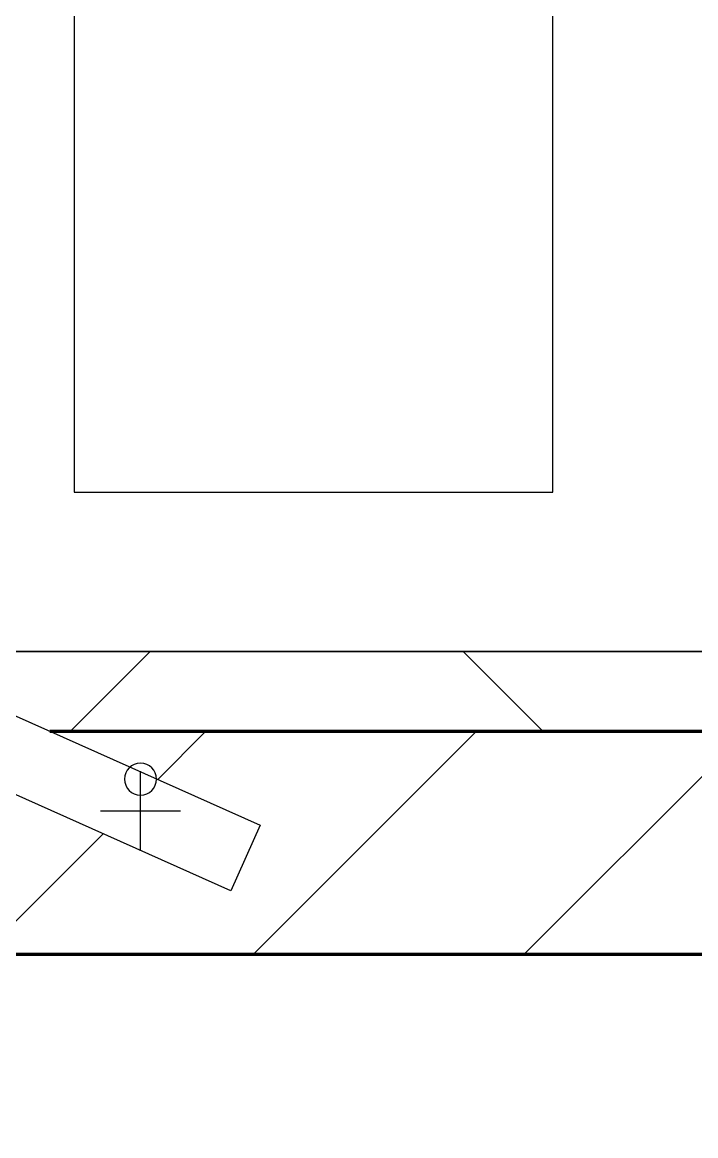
# Model space of a CAD drawing. Header units: millimetres. Extents: x -678720 to -601931, y -306 to 39239.
# Drawn here: x -646757 to -646334, y 4265 to 4964 of the extents above; entities that cross this region are included whole.
import ezdxf
from ezdxf.xclip import XClip

# ---------------------------------------------------------------- set-up
doc = ezdxf.new("R2010")
doc.units = ezdxf.units.MM
doc.header["$XCLIPFRAME"] = 0
doc.layers.add('000 - WIPEOUT', color=250, linetype='Continuous')
doc.layers.add('A11_ALU.SOLID SHEET', color=2, linetype='Continuous')
for name, color, linetype, lineweight in [('A-DOOR', 3, 'Continuous', 25), ('A-DOOR-E', 2, 'Continuous', 25), ('A-GLAZ-CURT', 2, 'Continuous', 9), ('A-WALL', 5, 'Continuous', 35), ('A-WALL-FNSH', 2, 'Continuous', 35), ('A-WALL-PATT', 1, 'Continuous', 35)]:
    doc.layers.add(name, color=color, linetype=linetype, lineweight=lineweight)

# ---------------------------------------------------------------- blocks, each defined once
blk = doc.blocks.new('DPA_AC-SG-PI - A1_1200x1300 mm-9660120-4234-01 ENLARGED MULTI-PURPOSE LEVEL - REFLECTED CEILING PLAN - SHEET 5')
at = {"layer": 'A-DOOR'}
for p, q in [((-500, 5), (-500, -45)), ((-525, -20), (-475, -20))]:
    blk.add_line(p, q, dxfattribs=at)
for start, end in [(0, 180), (180, 0)]:
    blk.add_arc((-500, -40), 10, start, end, dxfattribs=at)
at = {"layer": 'A-DOOR-E'}
for p, q in [((-575, -11.13), (-556.64, 29.95)), ((-556.64, 29.95), (511.63, -447.34)), ((493.28, -488.42), (-575, -11.13))]:
    blk.add_line(p, q, dxfattribs=at)
blk = doc.blocks.new('PPLS-PP19_Custom Tile Pattern - Custom Tile Pattern-V71-4234-01 ENLARGED MULTI-PURPOSE LEVEL - REFLECTED CEILING PLAN - SHEET 5')
at = {"layer": 'A-GLAZ-CURT'}
for p, q in [((31.34, 0), (300, 0)), ((300, 0), (31.34, 0)), ((195.99, 0), (211.72, 0)), ((211.72, 0), (195.99, 0)), ((230.06, 0), (300, 0)), ((143.25, -50), (300, -50)), ((300, -50), (143.25, -50))]:
    blk.add_line(p, q, dxfattribs=at)
for points, knots in [([(136.44, 0), (121.66, 0), (86.93, 0), (51.16, 0), (31.18, 0)], [-106.750556, -106.750556, -106.750556, -106.750556, -59.610984, 0, 0, 0, 0]), ([(31.31, 0), (31.94, 0), (35.93, 0), (48.37, 0), (71.92, 0), (100.57, 0), (116.36, 0), (128.63, 0), (128.95, 0)], [-139.375777, -139.375777, -139.375777, -139.375777, -135.792042, -118.513713, -97.899267, -63.759246, -39.050993, -35.895543, -35.895543, -35.895543, -35.895543]), ([(31.33, 0), (34.8, 0), (52.2, 0), (88.72, 0), (120.63, 0), (138.28, 0), (138.53, 0)], [-401.364905, -401.364905, -401.364905, -401.364905, -390.253598, -346.313304, -291.370682, -290.5735, -290.5735, -290.5735, -290.5735]), ([(168.37, 0), (167.68, 0), (162.47, 0), (147.02, 0), (109.77, 0), (76.86, 0), (57.82, 0), (46.51, 0), (41.18, 0), (36.02, 0), (35.54, 0), (35.54, 0)], [-543.375029, -543.375029, -543.375029, -543.375029, -530.793311, -458.593899, -401.860199, -357.622665, -341.267687, -334.000314, -326.15566, -319.318397, -317.489778, -317.489778, -317.489778, -317.489778]), ([(36.29, 0), (37.77, 0), (48.82, 0), (64.79, 0), (95.91, 0), (124.45, 0), (132.42, 0), (134.6, 0)], [-314.598523, -314.598523, -314.598523, -314.598523, -305.899624, -287.17622, -249.500363, -194.761443, -152.241002, -152.241002, -152.241002, -152.241002]), ([(94.4, 0), (94.4, 0), (94.64, 0), (99.11, 0), (108.97, 0), (120.79, 0), (139.94, 0), (163.31, 0), (185.23, 0), (193.62, 0), (194.69, 0), (194.79, 0)], [-2348.345796, -2348.345796, -2348.345796, -2348.345796, -2310.419338, -2233.599744, -2052.234781, -1843.028543, -1530.39897, -1095.004608, -529.74427, -295.064701, -265.121568, -265.121568, -265.121568, -265.121568]), ([(129.02, 0), (129.02, 0), (124.41, 0), (122.35, 0), (114.96, 0), (108.04, 0), (103.09, 0)], [-35.386604, -35.386604, -35.386604, -35.386604, -31.430235, -22.807238, -15.488593, 0, 0, 0, 0]), ([(157.9, 0), (156.77, 0), (151.67, 0), (143.29, 0), (134.04, 0), (126.24, 0), (118.6, 0), (114.23, 0), (111.98, 0), (105.66, 0), (105.23, 0), (105.23, 0)], [-10292.955006, -10292.955006, -10292.955006, -10292.955006, -10098.273015, -9847.788484, -9677.714971, -9567.007022, -9453.21225, -9220.200448, -9012.77275, -8966.157302, -8929.495943, -8929.495943, -8929.495943, -8929.495943]), ([(128.58, 0), (128.8, 0), (130.16, 0), (139.26, 0), (152.67, 0), (161.24, 0), (162.19, 0), (162.75, 0)], [-633.326174, -633.326174, -633.326174, -633.326174, -627.736123, -618.981161, -602.094757, -592.980799, -581.414464, -581.414464, -581.414464, -581.414464]), ([(137.1, 0), (136, 0), (133.64, 0), (129.87, 0), (129.11, 0)], [-670.405967, -670.405967, -670.405967, -670.405967, -651.020627, -640.742133, -640.742133, -640.742133, -640.742133]), ([(193.8, 0), (193.33, 0), (190.11, 0), (183.13, 0), (171, 0), (161.95, 0), (161.28, 0), (158.35, 0), (157.85, 0), (157.77, 0)], [-11665.349007, -11665.349007, -11665.349007, -11665.349007, -11565.880756, -11105.624034, -10839.086983, -10768.332124, -10666.779182, -10580.760289, -10550.278881, -10550.278881, -10550.278881, -10550.278881]), ([(300, 0), (286.53, 0), (254.22, 0), (207.11, 0), (177.41, 0), (159.34, 0), (158.33, 0), (158.3, 0)], [-285.253232, -285.253232, -285.253232, -285.253232, -244.693688, -187.987675, -143.776725, -129.632772, -123.352749, -123.352749, -123.352749, -123.352749]), ([(159.07, 0), (159.13, 0), (160.84, 0), (165.21, 0), (174.15, 0), (185.98, 0), (203.03, 0), (210.36, 0), (212.72, 0)], [-115.643202, -115.643202, -115.643202, -115.643202, -114.681583, -87.660824, -65.295536, -41.623857, -24.459831, -16.566804, -16.566804, -16.566804, -16.566804]), ([(162.75, 0), (165.4, 0), (170.91, 0), (172.61, 0), (172.61, 0)], [-111.264224, -111.264224, -111.264224, -111.264224, -56.742688, -19.085662, -19.085662, -19.085662, -19.085662]), ([(247.1, 0), (246.76, 0), (245.04, 0), (238.34, 0), (226.56, 0), (221.1, 0), (200.27, 0), (182.99, 0), (174.27, 0), (169.67, 0), (168.99, 0)], [-9649.085549, -9649.085549, -9649.085549, -9649.085549, -9581.591397, -9406.094246, -9221.510254, -9016.44624, -8717.832359, -8253.978395, -8152.463617, -8069.855175, -8069.855175, -8069.855175, -8069.855175]), ([(212.71, 0), (212.63, 0), (209.77, 0), (203.98, 0), (187.54, 0), (175.3, 0), (169.49, 0)], [-198.936263, -198.936263, -198.936263, -198.936263, -198.527383, -184.406837, -162.427601, -142.916156, -142.916156, -142.916156, -142.916156]), ([(171.51, 0), (176.48, 0), (193.23, 0), (201.73, 0), (208.81, 0), (213.9, 0), (241.96, 0), (266.73, 0), (281.71, 0), (291.71, 0), (296.52, 0), (297.86, 0), (298.09, 0)], [-7971.819559, -7971.819559, -7971.819559, -7971.819559, -7784.112253, -7606.717214, -7289.299508, -7042.621073, -6582.165592, -6068.460911, -5766.029927, -5566.724884, -5280.360606, -5199.253518, -5199.253518, -5199.253518, -5199.253518]), ([(172.07, 0), (177.66, 0), (187.87, 0), (201.08, 0), (207.47, 0), (213.96, 0), (215.11, 0)], [-255.364076, -255.364076, -255.364076, -255.364076, -237.955587, -223.92608, -215.862851, -208.75215, -208.75215, -208.75215, -208.75215]), ([(300, 0), (288.22, 0), (262, 0), (230.43, 0), (219.94, 0), (219.02, 0)], [-12528.858583, -12528.858583, -12528.858583, -12528.858583, -11905.454923, -11162.864862, -10856.732305, -10856.732305, -10856.732305, -10856.732305]), ([(219.9, 0), (220.86, 0), (227.84, 0), (242.06, 0), (246.54, 0), (246.96, 0)], [-10670.940496, -10670.940496, -10670.940496, -10670.940496, -10511.382485, -9925.173265, -9834.877357, -9834.877357, -9834.877357, -9834.877357]), ([(284.76, 0), (284.76, 0), (285.09, 0), (287.47, 0), (293.59, 0), (297.76, 0), (300, 0)], [-4110.630118, -4110.630118, -4110.630118, -4110.630118, -4053.389046, -3959.664717, -3862.421465, -3746.95702, -3746.95702, -3746.95702, -3746.95702]), ([(297.38, 0), (295.84, 0), (291.62, 0), (285.38, 0), (284.87, 0)], [-4803.172655, -4803.172655, -4803.172655, -4803.172655, -4358.271401, -4143.037883, -4143.037883, -4143.037883, -4143.037883])]:
    blk.add_open_spline(points, degree=3, knots=knots, dxfattribs=at)
for points in [[(168.74, 0), (168.74, 0), (169.81, 0), (171.51, 0)], [(195.11, 0), (194.91, 0), (194.44, 0), (193.8, 0)], [(215.22, 0), (214.69, 0), (213.76, 0), (212.83, 0)], [(213.75, 0), (218.4, 0), (223.35, 0), (230.06, 0)]]:
    blk.add_open_spline(points, degree=3, dxfattribs=at)
blk = doc.blocks.new('PPLS-PP19_Custom Tile Pattern - Custom Tile Pattern-V122-4234-01 ENLARGED MULTI-PURPOSE LEVEL - REFLECTED CEILING PLAN - SHEET 5')
at = {"layer": 'A-GLAZ-CURT'}
for p, q in [((-300, 0), (300, 0)), ((300, 0), (-300, 0)), ((-293.07, 0), (-275.75, 0)), ((-275.75, 0), (-293.07, 0)), ((-222.32, 0), (-205, 0)), ((-205, 0), (-222.32, 0)), ((-300, -50), (300, -50)), ((300, -50), (-300, -50))]:
    blk.add_line(p, q, dxfattribs=at)
at = {"layer": 'A-GLAZ-CURT', "flags": 128}
for points in [[(-300, 0), (-291.56, 0), (-283.3, 0), (-275.2, 0), (-267.26, 0), (-259.45, 0), (-251.77, 0), (-244.2, 0), (-236.74, 0), (-229.36, 0), (-222.06, 0), (-214.83, 0), (-207.71, 0), (-200.76, 0), (-194.02, 0), (-187.54, 0), (-181.38, 0), (-175.58, 0), (-170.25, 0), (-165.64, 0), (-162.01, 0), (-159.53, 0), (-157.46, 0), (-154.52, 0), (-149.42, 0), (-141.84, 0), (-132.81, 0), (-126.08, 0)], [(-190.44, 0), (-196.37, 0), (-202.58, 0), (-209.04, 0), (-215.73, 0), (-222.63, 0), (-229.72, 0), (-236.97, 0), (-244.39, 0), (-251.96, 0), (-259.67, 0), (-267.51, 0), (-275.48, 0), (-283.55, 0), (-291.73, 0), (-300, 0)], [(-125.17, 0), (-128.55, 0), (-134.16, 0), (-140.03, 0), (-145.5, 0), (-150.63, 0), (-155.53, 0), (-160.27, 0), (-164.95, 0), (-169.65, 0), (-174.47, 0), (-179.49, 0), (-184.81, 0), (-189.51, 0)]]:
    blk.add_lwpolyline(points, dxfattribs=at)
at = {"layer": 'A-GLAZ-CURT'}
for points, knots in [([(-300, 0), (-284.65, 0), (-236.57, 0), (-174.61, 0), (-129.95, 0), (-110.8, 0), (-99.5, 0), (-91.46, 0)], [-5323.127839, -5323.127839, -5323.127839, -5323.127839, -4502.809032, -2700.551212, -1002.059161, -460.363443, 0, 0, 0, 0]), ([(-123.61, 0), (-127.25, 0), (-153.36, 0), (-202.69, 0), (-262.56, 0), (-294.48, 0), (-300, 0)], [-17472.350786, -17472.350786, -17472.350786, -17472.350786, -17136.203329, -15131.813646, -13729.592194, -13439.944408, -13439.944408, -13439.944408, -13439.944408]), ([(-137.88, 0), (-140.56, 0), (-147.66, 0), (-147.69, 0), (-158.72, 0), (-174.02, 0), (-185.59, 0), (-209.77, 0), (-232.01, 0), (-255.22, 0), (-262.59, 0), (-264.9, 0), (-265.4, 0)], [-3187.727384, -3187.727384, -3187.727384, -3187.727384, -2919.378265, -2477.344047, -2237.412286, -2029.680487, -1755.085331, -1400.429864, -858.079193, -543.655514, -208.940337, 0, 0, 0, 0]), ([(-258.6, 0), (-257.91, 0), (-257.01, 0), (-255.97, 0), (-255.81, 0)], [-5722.54675, -5722.54675, -5722.54675, -5722.54675, -5657.471696, -5645.734042, -5645.734042, -5645.734042, -5645.734042]), ([(-255.47, 0), (-252.32, 0), (-240.88, 0), (-225.99, 0), (-213.1, 0), (-201.49, 0), (-194.17, 0), (-189.86, 0)], [-5637.532531, -5637.532531, -5637.532531, -5637.532531, -5413.335975, -5017.494783, -4832.723979, -4666.091899, -4416.730713, -4416.730713, -4416.730713, -4416.730713]), ([(-133.82, 0), (-135.51, 0), (-137.8, 0), (-149.31, 0), (-162.01, 0), (-177.91, 0), (-199.46, 0), (-216.65, 0), (-231.26, 0), (-233.46, 0), (-234, 0)], [-2731.647847, -2731.647847, -2731.647847, -2731.647847, -2418.507304, -2308.929706, -2113.765672, -1763.376603, -1422.553702, -978.033455, -846.069444, -682.911962, -682.911962, -682.911962, -682.911962]), ([(-233.49, 0), (-233.44, 0), (-232.38, 0), (-230.74, 0), (-225.3, 0), (-223.63, 0)], [-455.274641, -455.274641, -455.274641, -455.274641, -440.605512, -119.536984, 0, 0, 0, 0]), ([(-223.63, 0), (-219.39, 0), (-206.17, 0), (-188.58, 0), (-169.02, 0), (-152.12, 0), (-136.84, 0), (-128.08, 0), (-125.44, 0), (-124.73, 0)], [-5463.295695, -5463.295695, -5463.295695, -5463.295695, -5161.076232, -4739.070012, -4465.409639, -4149.119819, -3839.893365, -3647.167523, -3541.024987, -3541.024987, -3541.024987, -3541.024987]), ([(-189.53, 0), (-188.49, 0), (-181.45, 0), (-171.77, 0), (-158.7, 0), (-157.22, 0)], [-4410.381281, -4410.381281, -4410.381281, -4410.381281, -4349.945572, -4000.813434, -3840.635403, -3840.635403, -3840.635403, -3840.635403]), ([(-152.35, 0), (-151.03, 0), (-147.71, 0), (-143.57, 0), (-138.62, 0)], [-3494.978217, -3494.978217, -3494.978217, -3494.978217, -3371.022232, -3227.460399, -3227.460399, -3227.460399, -3227.460399]), ([(-123.59, 0), (-124.85, 0), (-128.49, 0), (-136.96, 0), (-147.46, 0), (-150.03, 0), (-150.57, 0)], [-5805.816631, -5805.816631, -5805.816631, -5805.816631, -5700.061948, -5508.838257, -5298.784692, -5196.16478, -5196.16478, -5196.16478, -5196.16478]), ([(-150.34, 0), (-150.07, 0), (-147.75, 0), (-142.6, 0), (-127.26, 0), (-107.3, 0), (-90.42, 0), (-75.26, 0), (-68.41, 0), (-65.12, 0), (-63.63, 0)], [-4948.728362, -4948.728362, -4948.728362, -4948.728362, -4883.323924, -4440.880425, -4054.690705, -3793.097032, -3402.597032, -3144.956779, -3050.982048, -2969.237017, -2969.237017, -2969.237017, -2969.237017]), ([(-123.6, 0), (-128.59, 0), (-137.08, 0), (-147.74, 0), (-149.07, 0)], [-6727.50731, -6727.50731, -6727.50731, -6727.50731, -6449.282163, -6277.220794, -6277.220794, -6277.220794, -6277.220794]), ([(-148.23, 0), (-146.94, 0), (-140.15, 0), (-137.28, 0), (-133.93, 0), (-128.78, 0), (-126.5, 0)], [-6162.058746, -6162.058746, -6162.058746, -6162.058746, -6017.569127, -5560.701257, -5364.112219, -5231.017328, -5231.017328, -5231.017328, -5231.017328]), ([(-124.73, 0), (-125.4, 0), (-129.93, 0), (-139.03, 0), (-146.11, 0), (-146.95, 0)], [-980.79905, -980.79905, -980.79905, -980.79905, -945.742622, -741.901385, -489.130243, -489.130243, -489.130243, -489.130243]), ([(-146.69, 0), (-146.59, 0), (-145.49, 0), (-135.69, 0), (-128.29, 0), (-125.15, 0)], [-420.34245, -420.34245, -420.34245, -420.34245, -406.956646, -290.263673, 0, 0, 0, 0]), ([(-127.41, 0), (-131.63, 0), (-133.16, 0), (-134.09, 0), (-134.15, 0)], [-8540.990293, -8540.990293, -8540.990293, -8540.990293, -8266.114998, -8246.473386, -8246.473386, -8246.473386, -8246.473386]), ([(-134.15, 0), (-133.32, 0), (-131.15, 0), (-126.67, 0), (-124.62, 0)], [-7657.439573, -7657.439573, -7657.439573, -7657.439573, -7293.749979, -7068.405759, -7068.405759, -7068.405759, -7068.405759]), ([(-113.43, 0), (-113.44, 0), (-113.96, 0), (-119.73, 0), (-125.43, 0), (-127.03, 0), (-127.41, 0)], [-328.499627, -328.499627, -328.499627, -328.499627, -282.672656, -98.539552, -24.539552, 0, 0, 0, 0]), ([(-126.5, 0), (-122.44, 0), (-108.71, 0), (-86.68, 0), (-66.52, 0), (-59.14, 0), (-57.69, 0)], [-5231.017328, -5231.017328, -5231.017328, -5231.017328, -4994.692869, -4542.524482, -4008.285538, -3862.526433, -3862.526433, -3862.526433, -3862.526433]), ([(-125.15, 0), (-124.93, 0), (-124.49, 0), (-123.99, 0), (-123.71, 0)], [-3362.7396, -3362.7396, -3362.7396, -3362.7396, -3342.215224, -3319.65062, -3319.65062, -3319.65062, -3319.65062]), ([(-123.69, 0), (-121.82, 0), (-113.19, 0), (-92.04, 0), (-74.02, 0), (-62.74, 0), (-60.36, 0), (-59.97, 0)], [-7035.139702, -7035.139702, -7035.139702, -7035.139702, -6839.55839, -6236.997189, -5713.340575, -5140.470607, -5006.787413, -5006.787413, -5006.787413, -5006.787413]), ([(-86.16, 0), (-91.37, 0), (-103.18, 0), (-116.49, 0), (-123.62, 0)], [-1681.3698, -1681.3698, -1681.3698, -1681.3698, -1374.161226, -1000.309735, -1000.309735, -1000.309735, -1000.309735]), ([(-120.13, 0), (-120.14, 0), (-120.24, 0), (-120.77, 0), (-122.73, 0), (-122.91, 0)], [-2933.992132, -2933.992132, -2933.992132, -2933.992132, -2920.575025, -2840.280255, -2832.81999, -2832.81999, -2832.81999, -2832.81999]), ([(-26.75, 0), (-27.82, 0), (-36.18, 0), (-53.55, 0), (-78.2, 0), (-105.04, 0), (-118.12, 0), (-122.81, 0)], [-8718.362214, -8718.362214, -8718.362214, -8718.362214, -8532.293389, -8073.216054, -7508.296369, -7004.680444, -6742.200112, -6742.200112, -6742.200112, -6742.200112]), ([(-122.65, 0), (-119.64, 0), (-112.06, 0), (-98.9, 0), (-85.29, 0), (-71.67, 0), (-65.93, 0), (-65.07, 0)], [-3292.682525, -3292.682525, -3292.682525, -3292.682525, -3074.362186, -2902.289527, -2605.247022, -2322.099534, -2241.8264, -2241.8264, -2241.8264, -2241.8264]), ([(-72.93, 0), (-75.51, 0), (-88.88, 0), (-107.08, 0), (-122.46, 0)], [-19442.345229, -19442.345229, -19442.345229, -19442.345229, -18935.241197, -17507.862731, -17507.862731, -17507.862731, -17507.862731]), ([(-122.08, 0), (-122.01, 0), (-121.69, 0), (-121.2, 0), (-120.88, 0)], [-3136.336417, -3136.336417, -3136.336417, -3136.336417, -3110.304437, -3035.164275, -3035.164275, -3035.164275, -3035.164275]), ([(-58.72, 0), (-59.58, 0), (-65.71, 0), (-81.23, 0), (-99.51, 0), (-114.02, 0), (-117.28, 0), (-118.78, 0)], [-1113.463882, -1113.463882, -1113.463882, -1113.463882, -1060.00838, -740.068933, -229.489605, -116.330425, 0, 0, 0, 0]), ([(-117.74, 0), (-117.19, 0), (-114.78, 0), (-113.43, 0), (-113.43, 0)], [-821.249067, -821.249067, -821.249067, -821.249067, -394.672656, -330.879064, -330.879064, -330.879064, -330.879064]), ([(-57.67, 0), (-58.65, 0), (-66.43, 0), (-85.2, 0), (-107.61, 0), (-116.56, 0), (-117.56, 0)], [-2939.485006, -2939.485006, -2939.485006, -2939.485006, -2842.901703, -2193.204658, -1433.981041, -985.49888, -985.49888, -985.49888, -985.49888]), ([(-115.82, 0), (-114.96, 0), (-110.41, 0), (-96.78, 0), (-71.33, 0), (-42.53, 0), (-12.78, 0), (2.48, 0), (7.25, 0), (8.24, 0)], [-5724.064692, -5724.064692, -5724.064692, -5724.064692, -5430.283136, -5103.229623, -4799.173296, -4065.652676, -3589.737505, -3285.047089, -3168.846099, -3168.846099, -3168.846099, -3168.846099]), ([(-58.02, 0), (-62.73, 0), (-75.69, 0), (-94, 0), (-112.01, 0), (-114.94, 0), (-115.63, 0)], [-1461.463326, -1461.463326, -1461.463326, -1461.463326, -1208.454564, -789.402658, -501.969187, -243.577221, -243.577221, -243.577221, -243.577221]), ([(-91.46, 0), (-90.09, 0), (-84.7, 0), (-77.43, 0), (-72.73, 0), (-72.64, 0), (-72.64, 0)], [-19832.387487, -19832.387487, -19832.387487, -19832.387487, -19753.885894, -19541.04734, -19478.625389, -19471.062469, -19471.062469, -19471.062469, -19471.062469]), ([(-63.96, 0), (-64.13, 0), (-72.5, 0), (-80.63, 0), (-86.16, 0)], [-2171.769325, -2171.769325, -2171.769325, -2171.769325, -2007.031671, -1681.3698, -1681.3698, -1681.3698, -1681.3698]), ([(-29.03, 0), (-33.97, 0), (-43.74, 0), (-56.37, 0), (-71.66, 0), (-77.83, 0), (-82.66, 0), (-83.28, 0), (-83.28, 0)], [-2680.714891, -2680.714891, -2680.714891, -2680.714891, -2413.671296, -2161.752162, -2006.592567, -1646.621388, -1424.436217, -1393.971743, -1393.971743, -1393.971743, -1393.971743]), ([(-83.28, 0), (-83.28, 0), (-82.91, 0), (-76.14, 0), (-67.22, 0), (-60.69, 0), (-57.67, 0)], [-1393.4169, -1393.4169, -1393.4169, -1393.4169, -1353.722004, -1274.333717, -1073.56893, -878.026568, -878.026568, -878.026568, -878.026568]), ([(-66.39, 0), (-66.39, 0), (-63.63, 0), (-53.63, 0), (-34.42, 0), (-29.82, 0), (-29.19, 0)], [-2493.31794, -2493.31794, -2493.31794, -2493.31794, -2315.303971, -1809.437387, -963.711516, -666.19313, -666.19313, -666.19313, -666.19313]), ([(-58.46, 0), (-62.45, 0), (-65.96, 0), (-66.37, 0), (-66.38, 0)], [-2831.320802, -2831.320802, -2831.320802, -2831.320802, -2542.574734, -2498.224237, -2498.224237, -2498.224237, -2498.224237]), ([(-63.63, 0), (-61.49, 0), (-59.33, 0), (-57.93, 0), (-57.86, 0)], [-2969.237017, -2969.237017, -2969.237017, -2969.237017, -2851.217951, -2845.518808, -2845.518808, -2845.518808, -2845.518808]), ([(31.18, 0), (25.97, 0), (11.99, 0), (-16.92, 0), (-41.87, 0), (-55.86, 0), (-57.75, 0)], [-4496.803627, -4496.803627, -4496.803627, -4496.803627, -4222.080604, -3745.412743, -2981.410125, -2848.051796, -2848.051796, -2848.051796, -2848.051796]), ([(8.47, 0), (7.14, 0), (2.57, 0), (-12.23, 0), (-25.64, 0), (-40, 0), (-51.66, 0), (-57.71, 0)], [-2882.788014, -2882.788014, -2882.788014, -2882.788014, -2720.818881, -2518.50168, -2125.455881, -1792.521578, -1466.981642, -1466.981642, -1466.981642, -1466.981642]), ([(-57.67, 0), (-56.55, 0), (-54.24, 0), (-45.2, 0), (-40.79, 0), (-40.46, 0), (-40.44, 0)], [-2839.512457, -2839.512457, -2839.512457, -2839.512457, -2734.127174, -2474.780881, -2410.990208, -2350.645972, -2350.645972, -2350.645972, -2350.645972]), ([(-57.64, 0), (-55.94, 0), (-53.15, 0), (-48.53, 0), (-30.79, 0), (-18.03, 0), (8.61, 0), (15.02, 0), (22.91, 0), (31, 0), (39.04, 0), (51.19, 0), (58.74, 0), (61.34, 0), (61.45, 0)], [-3860.98898, -3860.98898, -3860.98898, -3860.98898, -3689.699207, -3546.54457, -3315.260113, -2864.387349, -2439.246196, -2084.094819, -1956.422387, -1818.904206, -1645.594513, -1443.202566, -1228.752106, -1120.932285, -1120.932285, -1120.932285, -1120.932285]), ([(-36.33, 0), (-36.43, 0), (-37.27, 0), (-45.02, 0), (-46.01, 0), (-53.39, 0), (-57.63, 0)], [-1855.773136, -1855.773136, -1855.773136, -1855.773136, -1810.870157, -1672.078046, -1405.135169, -1136.311735, -1136.311735, -1136.311735, -1136.311735]), ([(-57.51, 0), (-57.39, 0), (-56.45, 0), (-54.23, 0), (-46.33, 0), (-42.62, 0), (-41.76, 0)], [-4712.270506, -4712.270506, -4712.270506, -4712.270506, -4680.891996, -4469.85053, -4321.566175, -4270.495146, -4270.495146, -4270.495146, -4270.495146]), ([(-36.62, 0), (-36.62, 0), (-40.35, 0), (-43.96, 0), (-51.33, 0), (-57.16, 0)], [-4069.478503, -4069.478503, -4069.478503, -4069.478503, -3858.647035, -3538.256648, -2956.49664, -2956.49664, -2956.49664, -2956.49664]), ([(-56.73, 0), (-53.59, 0), (-45.6, 0), (-36.49, 0), (-33.57, 0), (-29.94, 0), (-28.57, 0)], [-857.828765, -857.828765, -857.828765, -857.828765, -651.549973, -296.515819, -83.513472, 0, 0, 0, 0])]:
    blk.add_open_spline(points, degree=3, knots=knots, dxfattribs=at)
for points in [[(-123.4, 0), (-125.86, 0), (-129.84, 0), (-133.82, 0)], [(-118.78, 0), (-120.38, 0), (-121.81, 0), (-123.27, 0)]]:
    blk.add_open_spline(points, degree=3, dxfattribs=at)
blk = doc.blocks.new('*U321')
at = {"layer": 'A-GLAZ-CURT'}
for name, p in [('PPLS-PP19_Custom Tile Pattern - Custom Tile Pattern-V71-4234-01 ENLARGED MULTI-PURPOSE LEVEL - REFLECTED CEILING PLAN - SHEET 5', (-13865, -4710)), ('PPLS-PP19_Custom Tile Pattern - Custom Tile Pattern-V122-4234-01 ENLARGED MULTI-PURPOSE LEVEL - REFLECTED CEILING PLAN - SHEET 5', (-13265, -4710))]:
    blk.add_blockref(name, p, dxfattribs=at)
blk = doc.blocks.new('*U606')
at = {"color": 3}
blk.add_wipeout([(-287.5, -1250), (287.5, -1250), (287.5, -1550), (-287.5, -1550)], dxfattribs=at).dxf.layer = '000 - WIPEOUT'
at = {"layer": 'A11_ALU.SOLID SHEET', "color": 0, "linetype": 'ByBlock'}
blk.add_lwpolyline([(-287.5, -1550), (287.5, -1550), (287.5, -1250), (-287.5, -1250)], close=True, dxfattribs=at)
blk = doc.blocks.new('*U743')
blk.add_lwpolyline([(21173.36, -580), (28210, -580), (28210, -6849.96), (45954.15, -6849.96), (45954.15, 600), (82995.06, 600), (83086.47, 650), (90052, 650), (90392, 990), (103159.16, 990), (103159.16, 4990), (21173.36, 4990), (21173.36, 3485.45), (21203.36, 3485.45), (21203.36, 925.54), (21173.36, 925.54), (21173.36, -580)])
at = {"layer": 'A11_ALU.SOLID SHEET', "color": 0, "linetype": 'ByBlock', "rotation": 90}
blk.add_blockref('*U606', (96708.5, 1377.5), dxfattribs=at)

msp = doc.modelspace()

# ---------------------------------------------------------------- block references
at = {"layer": 'A11_ALU.SOLID SHEET'}
ref = msp.add_blockref('*U743', (-744682.37, 3579.02), dxfattribs=at)
XClip(ref).set_block_clipping_path([(69798.6834257276, -3885.5002684942), (120965.0023936313, 33679.9972602262)])

# ---------------------------------------------------------------- next in the draw order: hatches: boundary and pattern name
at = {"layer": 'A-WALL-PATT', "lineweight": 9}
h = msp.add_hatch(dxfattribs=at)
h.set_pattern_fill('FP_3', color=256, style=0, pattern_type=2)
h.set_pattern_definition([(45, (0, 0), (-212.13203, 212.13203), []), (135, (0, 0), (-212.13203, -212.13203), [])])
h.paths.add_polyline_path([(-654269.66, 4519.02), (-650449.44, 4519.02), (-650561.35, 4569.02), (-654219.66, 4569.02)])
h.paths.add_polyline_path([(-637582.37, 4519.02), (-637582.37, 4569.02), (-643251.04, 4569.02), (-643139.13, 4519.02), (-641132.34, 4519.02)])
h.paths.add_polyline_path([(-648779.13, 4519.02), (-646849.44, 4519.02), (-646961.35, 4569.02), (-650451.04, 4569.02), (-650339.13, 4519.02), (-648845.05, 4519.02)])
h.paths.add_polyline_path([(-643249.44, 4519.02), (-643361.35, 4569.02), (-646851.04, 4569.02), (-646739.13, 4519.02), (-643307.72, 4519.02)])
h = msp.add_hatch(dxfattribs=at)
h.set_pattern_fill('FP_2', color=256, style=0, pattern_type=2)
h.set_pattern_definition([(45, (0, 0), (-84.852814, 84.852814), [])])
h.paths.add_polyline_path([(-644182.37, 4379.02), (-625797.37, 4379.02), (-625797.37, 4519.02), (-643139.13, 4519.02), (-643088.73, 4496.5), (-643084.96, 4498.68), (-643079.79, 4498.68), (-643073.71, 4494.02), (-643072.71, 4489.35), (-643007.37, 4460.15), (-643025.73, 4419.07), (-643249.44, 4519.02), (-646739.13, 4519.02), (-646688.73, 4496.5), (-646684.96, 4498.68), (-646679.79, 4498.68), (-646673.71, 4494.02), (-646672.71, 4489.35), (-646607.37, 4460.15), (-646625.73, 4419.07), (-646849.44, 4519.02), (-650339.13, 4519.02), (-650288.73, 4496.5), (-650284.96, 4498.68), (-650279.79, 4498.68), (-650273.71, 4494.02), (-650272.71, 4489.35), (-650207.37, 4460.15), (-650225.73, 4419.07), (-650449.44, 4519.02), (-654269.66, 4519.02), (-654409.66, 4379.02), (-644296.53, 4379.02)])

# ---------------------------------------------------------------- next in the draw order: linework, layer by layer
at = {"layer": 'A-WALL', "color": 7, "lineweight": 70}
for p, q in [((-646739.13, 4519.02), (-646582.37, 4519.02)), ((-646582.37, 4519.02), (-644182.37, 4519.02)), ((-646582.37, 4379.02), (-647782.37, 4379.02)), ((-644182.37, 4379.02), (-646582.37, 4379.02))]:
    msp.add_line(p, q, dxfattribs=at)
at = {"layer": 'A-WALL-FNSH', "color": 250}
for p, q in [((-646851.04, 4569.02), (-646582.37, 4569.02)), ((-646582.37, 4569.02), (-644182.37, 4569.02)), ((-646582.37, 4519.02), (-646739.13, 4519.02)), ((-644182.37, 4519.02), (-646582.37, 4519.02))]:
    msp.add_line(p, q, dxfattribs=at)

# ---------------------------------------------------------------- next in the draw order: block references
msp.add_blockref('*U321', (-633017.37, 9279.02))
at = {"layer": 'A-DOOR-E', "rotation": 180}
msp.add_blockref('DPA_AC-SG-PI - A1_1200x1300 mm-9660120-4234-01 ENLARGED MULTI-PURPOSE LEVEL - REFLECTED CEILING PLAN - SHEET 5', (-647182.37, 4449.02), dxfattribs=at)

doc.saveas('drawing.dxf')
